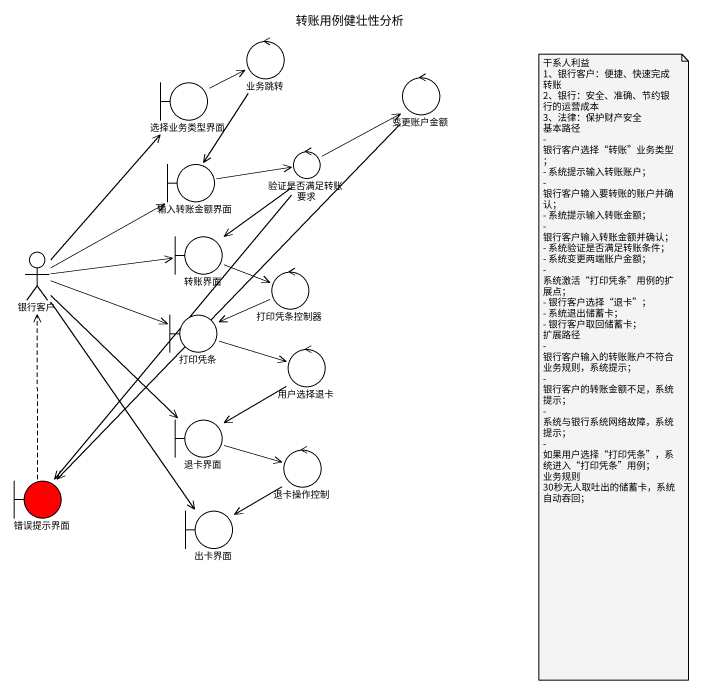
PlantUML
@startuml
title 转账用例健壮性分析
control 业务跳转
boundary 选择业务类型界面
control 变更账户金额
boundary 输入转账金额界面
control 验证是否满足转账要求
actor 银行客户
boundary 转账界面
control 打印凭条控制器
boundary 打印凭条
control 用户选择退卡
boundary 退卡界面
boundary 错误提示界面 #FF0000
control 退卡操作控制
boundary 出卡界面
业务跳转 --> 输入转账金额界面
选择业务类型界面 -right-> 业务跳转
变更账户金额 --> 错误提示界面
输入转账金额界面 -right-> 验证是否满足转账要求
验证是否满足转账要求 -up-> 变更账户金额
验证是否满足转账要求 --> 转账界面
验证是否满足转账要求 --> 错误提示界面
银行客户 -up-> 选择业务类型界面
银行客户 -up-> 输入转账金额界面
银行客户 -right-> 转账界面
银行客户 -right-> 打印凭条
银行客户 --> 退卡界面
银行客户 --> 出卡界面
转账界面 -right-> 打印凭条控制器
打印凭条控制器 -left-> 打印凭条
打印凭条 -right-> 用户选择退卡
用户选择退卡 --> 退卡界面
退卡界面 -right-> 退卡操作控制
错误提示界面 .up.> 银行客户
退卡操作控制 --> 出卡界面
note as N1
  干系人利益
  1、银行客户：便捷、快速完成转账
  2、银行：安全、准确、节约银行的运营成本
  3、法律：保护财产安全
  基本路径
  - 银行客户选择“转账”业务类型；
  - 系统提示输入转账账户；
  - 银行客户输入要转账的账户并确认；
  - 系统提示输入转账金额；
  - 银行客户输入转账金额并确认；
  - 系统验证是否满足转账条件；
  - 系统变更两端账户金额；
  - 系统激活“打印凭条”用例的扩展点；
  - 银行客户选择“退卡”；
  - 系统退出储蓄卡；
  - 银行客户取回储蓄卡；
  扩展路径
  - 银行客户输入的转账账户不符合业务规则，系统提示；
  - 银行客户的转账金额不足，系统提示；
  - 系统与银行系统网络故障，系统提示；
  - 如果用户选择“打印凭条”，系统进入“打印凭条”用例；
  业务规则
  30秒无人取吐出的储蓄卡，系统自动吞回；
end note
@enduml
